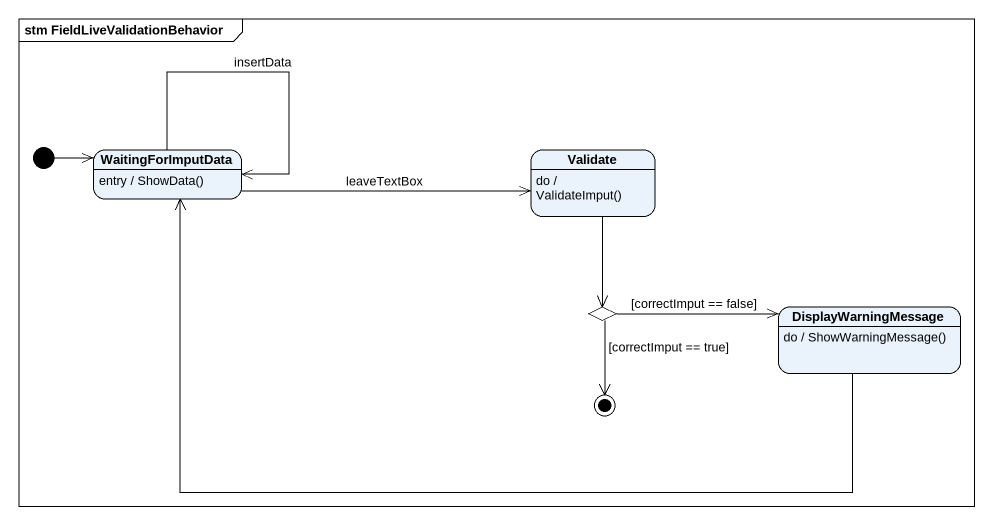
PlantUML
@startuml
mainframe stm FieldLiveValidationBehavior
hide empty description
state WaitingForImputData
WaitingForImputData : entry / ShowData()
state Validate
Validate : do / ValidateImput()
state choice1 <<choice>>
state DisplayWarningMessage
DisplayWarningMessage : do / ShowWarningMessage()
[*] -right-> WaitingForImputData
WaitingForImputData --> WaitingForImputData : insertData
WaitingForImputData -right-> Validate : leaveTextBox
Validate --> choice1
choice1 -right-> DisplayWarningMessage : [correctImput == false]
DisplayWarningMessage -left-> WaitingForImputData
choice1 --> [*] : [correctImput == true]
@enduml
